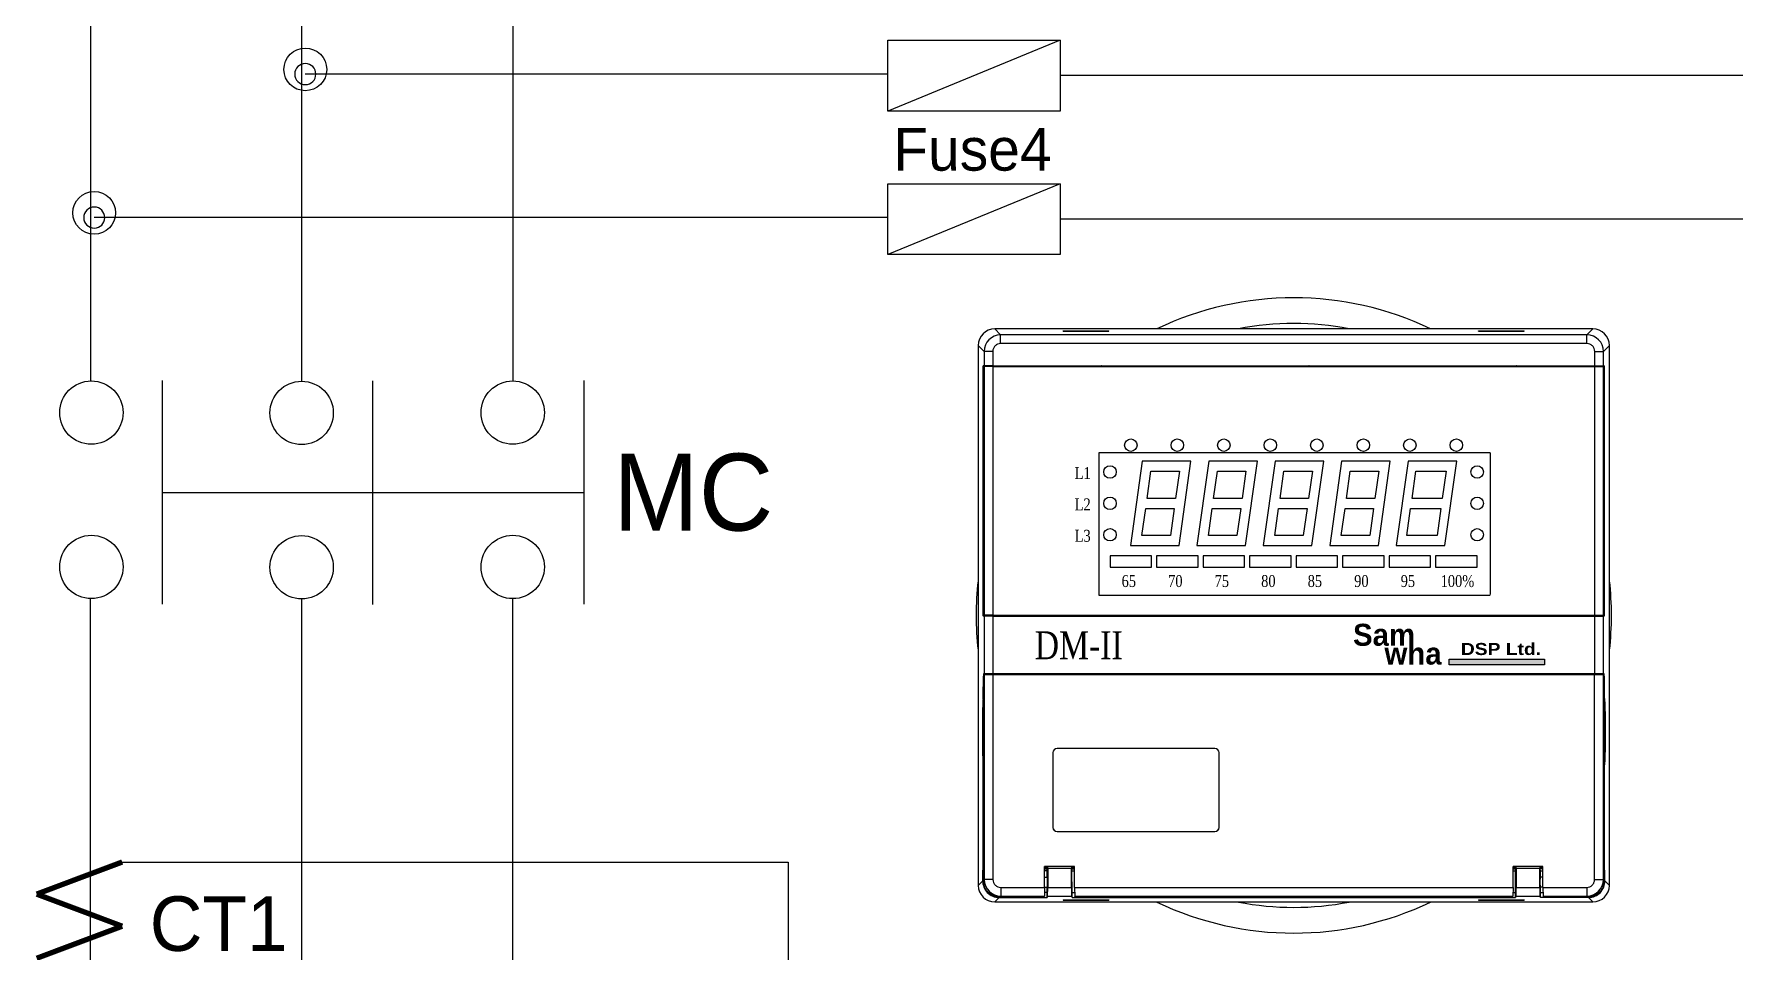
# Model space of a CAD drawing. Header units: millimetres. Extents: x 45 to 885, y 38 to 718.
# Drawn here: x 660.9 to 722.3, y 480.9 to 514 of the extents above; entities that cross this region are included whole.
import ezdxf
from ezdxf.enums import TextEntityAlignment as Align

# ---------------------------------------------------------------- set-up
doc = ezdxf.new("R2010")
doc.units = ezdxf.units.MM
for name, color, linetype in [('02___PRT_ALL_AXES', 7, 'Continuous'), ('4', 133, 'Continuous'), ('40', 4, 'Continuous'), ('ASHADE', 7, 'Continuous')]:
    doc.layers.add(name, color=color, linetype=linetype)
doc.styles.add('ghs', font='NGULIM.TTF')
doc.styles.add('SS', font='batang.ttc', dxfattribs={"width": 0.8})
doc.styles.get("Standard").update_dxf_attribs({"font": 'BareunDotumPro1.ttf'})

msp = doc.modelspace()

# ---------------------------------------------------------------- hatches: boundary and pattern name
msp.add_hatch(color=5).paths.add_polyline_path([(711.999, 491.233), (711.999, 491.428), (715.44, 491.428), (715.44, 491.233)])

# ---------------------------------------------------------------- linework, layer by layer
at = {"color": 7, "linetype": 'Continuous'}
for p, q in [((695.799, 503.15), (695.587, 503.362)), ((717.188, 503.362), (695.587, 503.362)), ((698.062, 503.28), (698.062, 503.3)), ((698.062, 503.3), (699.712, 503.3)), ((698.062, 503.28), (699.712, 503.28)), ((699.712, 503.28), (699.712, 503.3)), ((713.062, 503.28), (713.062, 503.3)), ((713.062, 503.3), (714.712, 503.3)), ((713.062, 503.28), (714.712, 503.28)), ((714.712, 503.28), (714.712, 503.3)), ((716.976, 503.15), (717.188, 503.362)), ((694.987, 502.763), (694.987, 483.261)), ((695.2, 502.551), (694.987, 502.763)), ((695.799, 502.834), (695.799, 503.15)), ((716.976, 503.15), (695.799, 503.15)), ((716.976, 502.834), (695.799, 502.834)), ((716.976, 502.834), (716.976, 503.15)), ((717.575, 502.551), (717.787, 502.763)), ((717.787, 483.261), (717.787, 502.763)), ((695.2, 502.032), (695.168, 502.027)), ((695.168, 492.997), (695.168, 502.027)), ((695.168, 502.027), (698.335, 502.027)), ((695.168, 502.012), (695.2, 502.007)), ((695.168, 502.012), (698.362, 502.012)), ((695.2, 502.551), (695.2, 502.032)), ((695.515, 502.551), (695.2, 502.551)), ((695.515, 502.035), (695.2, 502.032)), ((695.2, 502.007), (695.2, 493.017)), ((695.515, 502.004), (695.2, 502.007)), ((695.515, 502.551), (695.515, 502.035)), ((695.515, 502.035), (717.259, 502.035)), ((695.515, 502.004), (695.515, 493.02)), ((695.515, 502.004), (717.259, 502.004)), ((698.335, 502.027), (698.34, 502.029)), ((698.335, 502.027), (698.335, 502.012)), ((698.34, 502.029), (699.435, 502.029)), ((698.362, 502.027), (698.362, 502.012)), ((698.367, 502.027), (698.367, 502.01)), ((698.367, 502.01), (699.408, 502.01)), ((699.408, 502.01), (699.408, 502.027)), ((699.412, 502.012), (699.412, 502.027)), ((699.412, 502.012), (705.862, 502.012)), ((699.439, 502.027), (699.435, 502.029)), ((699.439, 502.027), (699.439, 502.012)), ((699.439, 502.027), (705.835, 502.027)), ((705.835, 502.027), (705.84, 502.029)), ((705.835, 502.027), (705.835, 502.012)), ((705.84, 502.029), (706.935, 502.029)), ((705.862, 502.027), (705.862, 502.012)), ((705.867, 502.027), (705.867, 502.01)), ((705.867, 502.01), (706.908, 502.01)), ((706.908, 502.01), (706.908, 502.029)), ((706.912, 502.012), (706.912, 502.027)), ((706.912, 502.012), (713.362, 502.012)), ((706.939, 502.027), (706.935, 502.029)), ((706.939, 502.027), (706.939, 502.012)), ((706.939, 502.027), (713.335, 502.027)), ((713.335, 502.027), (713.34, 502.029)), ((713.335, 502.027), (713.335, 502.012)), ((713.34, 502.029), (714.435, 502.029)), ((713.362, 502.027), (713.362, 502.012)), ((713.367, 502.027), (713.367, 502.01)), ((713.367, 502.01), (714.408, 502.01)), ((714.408, 502.01), (714.408, 502.029)), ((714.412, 502.012), (714.412, 502.027)), ((714.412, 502.012), (717.607, 502.012)), ((714.439, 502.027), (714.435, 502.029)), ((714.439, 502.027), (714.439, 502.012)), ((714.439, 502.027), (717.607, 502.027)), ((717.259, 502.035), (717.259, 502.551)), ((717.259, 502.551), (717.575, 502.551)), ((717.259, 502.035), (717.575, 502.032)), ((717.259, 502.004), (717.575, 502.007)), ((717.259, 493.02), (717.259, 502.004)), ((717.575, 502.032), (717.575, 502.551)), ((717.575, 502.032), (717.607, 502.027)), ((717.607, 502.012), (717.575, 502.007)), ((717.575, 493.017), (717.575, 502.007)), ((717.607, 492.997), (717.607, 502.027)), ((699.351, 498.891), (699.351, 493.837)), ((713.483, 498.891), (699.351, 498.891)), ((713.483, 498.891), (713.483, 493.765)), ((699.351, 493.747), (713.483, 493.747)), ((695.168, 493.012), (695.2, 493.017)), ((695.168, 493.012), (696.937, 493.012)), ((695.2, 492.992), (695.168, 492.997)), ((695.168, 492.997), (696.915, 492.997)), ((695.515, 493.02), (695.2, 493.017)), ((695.2, 492.992), (695.2, 490.912)), ((695.515, 492.989), (695.2, 492.992)), ((695.515, 493.02), (717.259, 493.02)), ((695.515, 492.989), (695.515, 490.912)), ((695.515, 492.989), (717.259, 492.989)), ((696.915, 492.997), (696.915, 493.012)), ((696.915, 492.997), (696.919, 492.995)), ((696.919, 492.995), (697.856, 492.995)), ((696.937, 493.012), (696.938, 492.995)), ((696.942, 493.014), (696.942, 492.997)), ((696.942, 493.014), (697.833, 493.014)), ((697.833, 492.997), (697.833, 493.014)), ((697.837, 493.012), (697.837, 492.995)), ((697.837, 493.012), (705.937, 493.012)), ((697.86, 492.997), (697.856, 492.995)), ((697.86, 492.997), (697.86, 493.012)), ((697.86, 492.997), (705.915, 492.997)), ((705.915, 492.997), (705.915, 493.012)), ((705.915, 492.997), (705.919, 492.995)), ((705.919, 492.995), (706.856, 492.995)), ((705.938, 492.995), (705.937, 493.012)), ((705.942, 493.014), (705.942, 492.995)), ((705.942, 493.014), (706.833, 493.014)), ((706.833, 492.997), (706.833, 493.014)), ((706.837, 493.012), (706.837, 492.995)), ((706.837, 493.012), (714.937, 493.012)), ((706.86, 492.997), (706.856, 492.995)), ((706.86, 492.997), (706.86, 493.012)), ((706.86, 492.997), (714.915, 492.997)), ((714.915, 492.997), (714.915, 493.012)), ((714.915, 492.997), (714.919, 492.995)), ((714.919, 492.995), (715.856, 492.995)), ((714.938, 492.995), (714.937, 493.012)), ((714.942, 493.014), (715.833, 493.014)), ((714.942, 493.014), (714.942, 492.995)), ((715.833, 492.997), (715.833, 493.014)), ((715.837, 493.012), (717.607, 493.012)), ((715.837, 492.995), (715.837, 493.012)), ((715.86, 492.997), (715.856, 492.995)), ((715.86, 492.997), (715.86, 493.012)), ((715.86, 492.997), (717.607, 492.997)), ((717.259, 493.02), (717.575, 493.017)), ((717.259, 492.989), (717.575, 492.992)), ((717.259, 490.912), (717.259, 492.989)), ((717.607, 493.012), (717.575, 493.017)), ((717.575, 492.992), (717.607, 492.997)), ((717.575, 490.912), (717.575, 492.992)), ((695.162, 490.012), (695.162, 490.432)), ((695.162, 490.432), (695.169, 490.432)), ((695.169, 490.422), (695.169, 483.436)), ((695.187, 490.912), (717.588, 490.912)), ((695.192, 490.872), (695.206, 490.877)), ((695.206, 490.877), (695.522, 490.882)), ((695.206, 490.877), (695.206, 483.473)), ((695.522, 490.882), (695.522, 483.473)), ((695.522, 490.882), (717.253, 490.882)), ((695.693, 490.904), (695.693, 490.882)), ((695.783, 490.912), (695.783, 490.882)), ((716.991, 490.882), (716.991, 490.912)), ((717.081, 490.882), (717.081, 490.904)), ((717.253, 490.882), (717.569, 490.877)), ((717.253, 483.473), (717.253, 490.882)), ((717.583, 490.872), (717.569, 490.877)), ((717.569, 483.473), (717.569, 490.877)), ((717.606, 490.432), (717.613, 490.432)), ((717.606, 483.436), (717.606, 490.422)), ((717.613, 490.012), (717.613, 490.432)), ((697.686, 488.057), (697.687, 488.056)), ((697.686, 488.057), (697.686, 485.354)), ((697.687, 488.056), (697.687, 485.356)), ((697.836, 488.207), (697.837, 488.206)), ((703.539, 488.207), (697.836, 488.207)), ((703.537, 488.206), (697.837, 488.206)), ((703.539, 488.207), (703.537, 488.206)), ((703.689, 488.057), (703.687, 488.056)), ((703.687, 485.356), (703.687, 488.056)), ((703.689, 485.354), (703.689, 488.057)), ((695.162, 483.86), (695.162, 487.612)), ((717.613, 483.86), (717.613, 487.612)), ((697.686, 485.354), (697.687, 485.356)), ((697.836, 485.204), (697.837, 485.206)), ((697.836, 485.204), (703.539, 485.204)), ((697.837, 485.206), (703.537, 485.206)), ((703.539, 485.204), (703.537, 485.206)), ((703.689, 485.354), (703.687, 485.356)), ((695.151, 483.425), (695.156, 483.787)), ((695.156, 483.787), (695.162, 483.86)), ((695.169, 483.787), (695.156, 483.787)), ((695.162, 483.86), (695.169, 483.86)), ((697.387, 483.19), (697.387, 483.948)), ((698.467, 483.948), (697.387, 483.948)), ((697.387, 483.902), (697.489, 483.902)), ((697.483, 483.888), (697.387, 483.888)), ((697.387, 483.86), (697.483, 483.86)), ((697.481, 483.787), (697.387, 483.787)), ((697.387, 483.558), (697.491, 483.558)), ((697.48, 483.558), (697.481, 483.787)), ((697.481, 483.787), (697.483, 483.86)), ((697.483, 483.888), (697.489, 483.902)), ((697.483, 483.86), (697.483, 483.888)), ((697.491, 483.948), (697.491, 483.874)), ((697.491, 483.874), (697.5, 483.865)), ((698.364, 483.874), (697.491, 483.874)), ((697.5, 483.865), (697.5, 483.19)), ((698.354, 483.865), (697.5, 483.865)), ((698.364, 483.874), (698.354, 483.865)), ((698.354, 483.19), (698.354, 483.865)), ((698.364, 483.874), (698.364, 483.948)), ((698.372, 483.888), (698.365, 483.902)), ((698.365, 483.902), (698.467, 483.902)), ((698.372, 483.888), (698.372, 483.86)), ((698.467, 483.888), (698.372, 483.888)), ((698.374, 483.787), (698.372, 483.86)), ((698.372, 483.86), (698.467, 483.86)), ((698.377, 483.004), (698.374, 483.787)), ((698.374, 483.787), (698.467, 483.787)), ((698.467, 483.19), (698.467, 483.948)), ((715.387, 483.948), (714.307, 483.948)), ((714.307, 483.19), (714.307, 483.948)), ((714.307, 483.902), (714.409, 483.902)), ((714.403, 483.888), (714.307, 483.888)), ((714.307, 483.86), (714.403, 483.86)), ((714.307, 483.787), (714.401, 483.787)), ((714.397, 483.004), (714.401, 483.787)), ((714.401, 483.787), (714.403, 483.86)), ((714.403, 483.888), (714.409, 483.902)), ((714.403, 483.86), (714.403, 483.888)), ((714.411, 483.948), (714.411, 483.874)), ((715.284, 483.874), (714.411, 483.874)), ((714.411, 483.874), (714.42, 483.865)), ((715.274, 483.865), (714.42, 483.865)), ((714.42, 483.865), (714.42, 483.19)), ((715.284, 483.874), (715.274, 483.865)), ((715.274, 483.19), (715.274, 483.865)), ((715.284, 483.874), (715.284, 483.948)), ((715.387, 483.558), (715.284, 483.558)), ((715.285, 483.902), (715.387, 483.902)), ((715.292, 483.888), (715.285, 483.902)), ((715.387, 483.888), (715.292, 483.888)), ((715.292, 483.888), (715.292, 483.86)), ((715.387, 483.86), (715.292, 483.86)), ((715.294, 483.787), (715.292, 483.86)), ((715.294, 483.787), (715.387, 483.787)), ((715.295, 483.558), (715.294, 483.787)), ((715.387, 483.19), (715.387, 483.948)), ((717.613, 483.86), (717.606, 483.86)), ((717.606, 483.787), (717.619, 483.787)), ((717.619, 483.787), (717.613, 483.86)), ((717.623, 483.425), (717.619, 483.787)), ((695.151, 483.425), (694.987, 483.261)), ((695.206, 483.473), (695.169, 483.436)), ((695.522, 483.473), (695.206, 483.473)), ((695.367, 483.004), (695.314, 483.004)), ((695.805, 483.19), (695.805, 482.874)), ((695.805, 483.19), (697.387, 483.19)), ((697.387, 483.19), (697.382, 482.874)), ((697.477, 483.004), (697.384, 483.004)), ((697.387, 483.198), (697.491, 483.198)), ((697.477, 483.004), (697.478, 483.198)), ((697.477, 482.821), (697.477, 483.004)), ((697.495, 482.874), (697.5, 483.19)), ((697.5, 483.19), (698.354, 483.19)), ((698.354, 483.19), (698.36, 482.874)), ((698.377, 483.004), (698.47, 483.004)), ((698.377, 482.821), (698.377, 483.004)), ((698.467, 483.19), (714.307, 483.19)), ((698.467, 483.19), (698.473, 482.874)), ((714.307, 483.19), (714.302, 482.874)), ((714.304, 483.004), (714.397, 483.004)), ((714.397, 482.821), (714.397, 483.004)), ((714.415, 482.874), (714.42, 483.19)), ((714.42, 483.19), (715.274, 483.19)), ((715.274, 483.19), (715.28, 482.874)), ((715.387, 483.198), (715.284, 483.198)), ((715.297, 483.004), (715.297, 483.198)), ((715.297, 483.004), (715.39, 483.004)), ((715.297, 482.821), (715.297, 483.004)), ((715.387, 483.19), (716.97, 483.19)), ((715.387, 483.19), (715.393, 482.874)), ((716.97, 483.19), (716.97, 482.874)), ((717.253, 483.473), (717.569, 483.473)), ((717.408, 483.004), (717.461, 483.004)), ((717.569, 483.473), (717.606, 483.436)), ((717.623, 483.425), (717.787, 483.261)), ((695.745, 482.821), (695.587, 482.662)), ((695.587, 482.662), (717.188, 482.662)), ((695.745, 482.821), (697.477, 482.821)), ((695.765, 482.861), (695.793, 482.862)), ((695.805, 482.874), (695.793, 482.862)), ((695.793, 482.862), (697.378, 482.862)), ((695.793, 482.861), (697.378, 482.861)), ((695.805, 482.874), (697.382, 482.874)), ((697.378, 482.862), (697.382, 482.874)), ((697.378, 482.862), (697.378, 482.862)), ((697.495, 482.874), (697.477, 482.821)), ((697.495, 482.874), (698.36, 482.874)), ((698.062, 482.744), (699.712, 482.744)), ((698.062, 482.744), (698.062, 482.724)), ((698.062, 482.724), (699.712, 482.724)), ((698.377, 482.821), (698.36, 482.874)), ((698.377, 482.821), (714.397, 482.821)), ((698.477, 482.862), (698.473, 482.874)), ((698.473, 482.874), (714.302, 482.874)), ((698.477, 482.862), (698.477, 482.862)), ((698.477, 482.862), (714.298, 482.862)), ((698.477, 482.861), (714.298, 482.861)), ((699.712, 482.744), (699.712, 482.724)), ((713.062, 482.744), (714.712, 482.744)), ((713.062, 482.744), (713.062, 482.724)), ((713.062, 482.724), (714.712, 482.724)), ((714.302, 482.874), (714.298, 482.862)), ((714.298, 482.862), (714.298, 482.862)), ((714.415, 482.874), (714.397, 482.821)), ((714.415, 482.874), (715.28, 482.874)), ((714.712, 482.744), (714.712, 482.724)), ((715.297, 482.821), (715.28, 482.874)), ((717.029, 482.821), (715.297, 482.821)), ((715.393, 482.874), (716.97, 482.874)), ((715.393, 482.874), (715.397, 482.862)), ((715.397, 482.862), (716.982, 482.862)), ((715.397, 482.862), (715.397, 482.862)), ((715.397, 482.861), (716.982, 482.861)), ((716.97, 482.874), (716.982, 482.862)), ((716.982, 482.862), (717.01, 482.861)), ((717.029, 482.821), (717.188, 482.662))]:
    msp.add_line(p, q, dxfattribs=at)
at = {"color": 0, "linetype": 'ByBlock', "lineweight": 25}
msp.add_line((665.517, 497.457), (680.738, 497.456), dxfattribs=at)
msp.add_line((699.351, 493.837), (699.351, 493.747))
at = {"color": 5}
for p, q in [((711.999, 491.428), (715.44, 491.428)), ((711.999, 491.233), (711.999, 491.428)), ((715.44, 491.233), (711.999, 491.233)), ((715.44, 491.428), (715.44, 491.233))]:
    msp.add_line(p, q, dxfattribs=at)
at = {"color": 7, "linetype": 'Continuous'}
for centre, radius, start, end in [((706.387, 493.012), 10.545, 79.07725, 100.92275), ((695.8, 502.55), 0.6, 90.08421, 179.91579), ((716.975, 502.55), 0.6, 0.08421, 89.91579), ((691.873, 488.824), 3.497, 19.4695, 19.85245), ((720.902, 488.824), 3.497, 160.14755, 160.5305), ((691.875, 488.799), 3.495, 340.14755, 340.53109), ((720.9, 488.799), 3.495, 199.46891, 199.85245), ((695.806, 483.474), 0.6, 180.08421, 269.91579), ((716.969, 483.474), 0.6, 270.08421, 359.91579), ((706.387, 493.012), 10.545, 259.07725, 280.92275)]:
    msp.add_arc(centre, radius, start, end, dxfattribs=at)
for centre, major_axis, ratio, start_param, end_param in [((695.588, 502.761), (0.425, -0.425), 0.997265, 2.357564, 3.925621), ((717.187, 502.761), (0.425, 0.425), 0.997265, -0.784029, 0.784029), ((695.187, 490.432), (0, 0.48), 0.052408, 0, 1.570796), ((695.193, 490.422), (0, 0.45), 0.052408, 6.300639, 7.853982), ((695.696, 490.432), (0, 0.48), 0.034921, 0.181959, 0.353779), ((717.078, 490.432), (0, 0.48), 0.034921, -0.353784, -0.181959), ((717.582, 490.422), (0, 0.45), 0.052408, -1.570796, -0.017453), ((717.588, 490.432), (0, 0.48), 0.052408, -1.570796, 0), ((697.836, 488.057), (0.106, -0.106), 0.999695, 2.356347, 3.926839), ((697.837, 488.056), (0.106, -0.106), 0.999695, 2.356347, 3.926839), ((703.537, 488.056), (-0.106, -0.106), 0.999695, 2.356347, 3.926839), ((703.539, 488.057), (0.106, 0.106), 0.999695, -0.785246, 0.785246), ((697.836, 485.354), (0.106, 0.106), 0.999695, 2.356347, 3.926839), ((697.837, 485.356), (0.106, 0.106), 0.999695, 2.356347, 3.926839), ((703.537, 485.356), (-0.106, 0.106), 0.999695, 2.356347, 3.926839), ((703.539, 485.354), (-0.106, 0.106), 0.999695, -3.926839, -2.356347), ((697.489, 483.992), (0, 0.09), 0.017455, -3.106686, -2.079977), ((697.491, 483.378), (0, 0.21), 0.017455, -3.679835, 0.538243), ((698.365, 483.992), (0, 0.09), 0.017455, -4.203208, -3.176499), ((714.409, 483.992), (0, 0.09), 0.017455, -3.106686, -2.079977), ((715.284, 483.378), (0, 0.21), 0.017455, -0.538243, 3.679835), ((715.285, 483.992), (0, 0.09), 0.017455, -4.203208, -3.176499), ((695.588, 483.263), (0.425, 0.425), 0.997265, -3.925621, -2.357564), ((695.752, 483.427), (0.263, 0.551), 0.980271, -4.272496, -3.506276), ((695.77, 483.438), (0.425, 0.425), 0.997265, 2.357564, 2.567165), ((695.747, 483.422), (0.425, 0.425), 0.997265, -3.159401, -2.357564), ((717.028, 483.422), (0.425, -0.425), 0.997265, -0.784029, 0.017808), ((717.187, 483.263), (0.425, -0.425), 0.997265, -0.784029, 0.784029), ((717.022, 483.427), (-0.263, 0.551), 0.980271, -2.776909, -2.010689), ((717.005, 483.438), (-0.425, 0.425), 0.997265, -2.567165, -2.357564)]:
    msp.add_ellipse(centre, major_axis=major_axis, ratio=ratio, start_param=start_param, end_param=end_param, dxfattribs=at)
for points, knots in [([(695.799, 502.834), (695.762, 502.834), (695.687, 502.819), (695.593, 502.756), (695.53, 502.662), (695.515, 502.587), (695.515, 502.551)], [0, 0, 0, 0, 0.250219, 0.500153, 0.75003, 1, 1, 1, 1]), ([(717.259, 502.551), (717.259, 502.587), (717.245, 502.662), (717.182, 502.756), (717.087, 502.819), (717.013, 502.834), (716.976, 502.834)], [0, 0, 0, 0, 0.250219, 0.500153, 0.75003, 1, 1, 1, 1]), ([(695.162, 490.012), (695.153, 489.826), (695.142, 489.426), (695.136, 488.812), (695.142, 488.198), (695.153, 487.798), (695.162, 487.612)], [0, 0, 0, 0, 0.232997, 0.500001, 0.767007, 1, 1, 1, 1]), ([(717.613, 490.012), (717.621, 489.826), (717.633, 489.426), (717.638, 488.812), (717.633, 488.198), (717.621, 487.798), (717.613, 487.612)], [0, 0, 0, 0, 0.232997, 0.500001, 0.767007, 1, 1, 1, 1]), ([(695.182, 483.311), (695.19, 483.274), (695.214, 483.202), (695.269, 483.105), (695.338, 483.026), (695.439, 482.944), (695.582, 482.878), (695.705, 482.861), (695.764, 482.861)], [0, 0, 0, 0, 0.145317, 0.284454, 0.415713, 0.540054, 0.774165, 1, 1, 1, 1]), ([(695.522, 483.473), (695.521, 483.437), (695.536, 483.362), (695.599, 483.268), (695.694, 483.205), (695.768, 483.19), (695.805, 483.19)], [0, 0, 0, 0, 0.250219, 0.500151, 0.750027, 1, 1, 1, 1]), ([(716.97, 483.19), (717.007, 483.19), (717.081, 483.205), (717.175, 483.268), (717.238, 483.362), (717.253, 483.437), (717.253, 483.473)], [0, 0, 0, 0, 0.250219, 0.500151, 0.750027, 1, 1, 1, 1]), ([(717.01, 482.861), (717.07, 482.861), (717.193, 482.878), (717.336, 482.944), (717.437, 483.026), (717.506, 483.105), (717.561, 483.202), (717.585, 483.274), (717.593, 483.311)], [0, 0, 0, 0, 0.225831, 0.459935, 0.584273, 0.715525, 0.854665, 1, 1, 1, 1])]:
    msp.add_open_spline(points, degree=3, knots=knots, dxfattribs=at)
at = {"layer": '02___PRT_ALL_AXES', "color": 7, "linetype": 'Continuous'}
for p, q in [((700.915, 498.586), (700.487, 495.538)), ((702.673, 498.586), (700.915, 498.586)), ((702.244, 495.538), (702.673, 498.586)), ((703.315, 498.586), (702.887, 495.538)), ((705.073, 498.586), (703.315, 498.586)), ((704.644, 495.538), (705.073, 498.586)), ((705.715, 498.586), (705.287, 495.538)), ((707.473, 498.586), (705.715, 498.586)), ((707.044, 495.538), (707.473, 498.586)), ((708.115, 498.586), (707.687, 495.538)), ((709.873, 498.586), (708.115, 498.586)), ((709.444, 495.538), (709.873, 498.586)), ((710.515, 498.586), (710.087, 495.538)), ((712.273, 498.586), (710.515, 498.586)), ((711.844, 495.538), (712.273, 498.586)), ((701.09, 497.242), (701.228, 498.226)), ((701.228, 498.226), (702.258, 498.226)), ((702.258, 498.226), (702.12, 497.242)), ((703.49, 497.242), (703.628, 498.226)), ((703.628, 498.226), (704.658, 498.226)), ((704.658, 498.226), (704.52, 497.242)), ((705.89, 497.242), (706.028, 498.226)), ((706.028, 498.226), (707.058, 498.226)), ((707.058, 498.226), (706.92, 497.242)), ((708.29, 497.242), (708.428, 498.226)), ((708.428, 498.226), (709.458, 498.226)), ((709.458, 498.226), (709.32, 497.242)), ((710.66, 497.242), (710.798, 498.226)), ((710.798, 498.226), (711.889, 498.226)), ((711.889, 498.226), (711.75, 497.242)), ((702.12, 497.242), (701.09, 497.242)), ((704.52, 497.242), (703.49, 497.242)), ((706.92, 497.242), (705.89, 497.242)), ((709.32, 497.242), (708.29, 497.242)), ((711.75, 497.242), (710.66, 497.242)), ((700.901, 495.898), (701.04, 496.882)), ((701.04, 496.882), (702.07, 496.882)), ((702.07, 496.882), (701.931, 495.898)), ((703.301, 495.898), (703.44, 496.882)), ((703.44, 496.882), (704.47, 496.882)), ((704.47, 496.882), (704.331, 495.898)), ((705.701, 495.898), (705.84, 496.882)), ((705.84, 496.882), (706.87, 496.882)), ((706.87, 496.882), (706.731, 495.898)), ((708.101, 495.898), (708.24, 496.882)), ((708.24, 496.882), (709.27, 496.882)), ((709.27, 496.882), (709.131, 495.898)), ((710.471, 495.898), (710.609, 496.882)), ((710.609, 496.882), (711.7, 496.882)), ((711.7, 496.882), (711.562, 495.898)), ((701.931, 495.898), (700.901, 495.898)), ((704.331, 495.898), (703.301, 495.898)), ((706.731, 495.898), (705.701, 495.898)), ((709.131, 495.898), (708.101, 495.898)), ((711.562, 495.898), (710.471, 495.898)), ((700.487, 495.538), (702.244, 495.538)), ((702.887, 495.538), (704.644, 495.538)), ((705.287, 495.538), (707.044, 495.538)), ((707.687, 495.538), (709.444, 495.538)), ((710.087, 495.538), (711.844, 495.538)), ((699.75, 495.172), (699.75, 494.752)), ((701.25, 495.172), (699.75, 495.172)), ((699.75, 494.752), (701.25, 494.752)), ((701.25, 494.752), (701.25, 495.172)), ((701.43, 495.172), (701.43, 494.752)), ((702.93, 495.172), (701.43, 495.172)), ((701.43, 494.752), (702.93, 494.752)), ((702.93, 494.752), (702.93, 495.172)), ((703.11, 495.172), (703.11, 494.752)), ((704.61, 495.172), (703.11, 495.172)), ((703.11, 494.752), (704.61, 494.752)), ((704.61, 494.752), (704.61, 495.172)), ((704.79, 495.172), (704.79, 494.752)), ((706.29, 495.172), (704.79, 495.172)), ((704.79, 494.752), (706.29, 494.752)), ((706.29, 494.752), (706.29, 495.172)), ((706.47, 495.172), (706.47, 494.752)), ((707.97, 495.172), (706.47, 495.172)), ((706.47, 494.752), (707.97, 494.752)), ((707.97, 494.752), (707.97, 495.172)), ((708.15, 495.172), (708.15, 494.752)), ((709.65, 495.172), (708.15, 495.172)), ((708.15, 494.752), (709.65, 494.752)), ((709.65, 494.752), (709.65, 495.172)), ((709.83, 495.172), (709.83, 494.752)), ((711.33, 495.172), (709.83, 495.172)), ((709.83, 494.752), (711.33, 494.752)), ((711.33, 494.752), (711.33, 495.172)), ((713.01, 495.172), (711.51, 495.172)), ((711.51, 495.172), (711.51, 494.752)), ((711.51, 494.752), (713.01, 494.752)), ((713.01, 494.752), (713.01, 495.172))]:
    msp.add_line(p, q, dxfattribs=at)
for centre in [(700.5, 499.162), (702.18, 499.162), (703.86, 499.162), (705.54, 499.162), (707.22, 499.162), (708.9, 499.162), (710.58, 499.162), (712.26, 499.162), (699.75, 498.196), (713.01, 498.196), (699.75, 497.062), (713.01, 497.062), (699.75, 495.928), (713.01, 495.928)]:
    msp.add_circle(centre, 0.225, dxfattribs=at)
for start, end in [(64.485, 115.515), (173.7303, 186.2697), (353.7303, 6.2697), (244.485, 295.515)]:
    msp.add_arc((706.387, 493.012), 11.475, start, end, dxfattribs=at)
at = {"layer": '4', "color": 0, "linetype": 'ByBlock', "lineweight": 25}
for centre in [(670.682, 512.74), (663.058, 507.556)]:
    msp.add_circle(centre, 0.772, dxfattribs=at)
at = {"layer": 'ASHADE', "color": 0, "linetype": 'ByBlock', "lineweight": 25, "ltscale": 2}
for p, q in [((662.919, 540.698), (662.919, 501.483)), ((670.55, 540.699), (670.55, 501.473)), ((678.175, 540.529), (678.175, 501.483)), ((697.948, 513.792), (691.724, 511.236)), ((691.724, 512.569), (670.682, 512.569)), ((697.948, 508.609), (691.724, 506.053)), ((691.724, 507.386), (663.058, 507.386)), ((724.371, 507.331), (697.948, 507.331)), ((665.517, 501.499), (665.517, 493.415)), ((673.113, 501.488), (673.113, 493.404)), ((680.738, 501.498), (680.738, 493.414)), ((670.55, 493.609), (670.55, 423.246)), ((688.124, 484.104), (688.124, 475.999))]:
    msp.add_line(p, q, dxfattribs=at)
at = {"layer": 'ASHADE', "color": 1, "linetype": 'ByBlock', "lineweight": 25, "ltscale": 2}
for p, q in [((740.173, 512.514), (697.948, 512.514)), ((733.625, 507.331), (697.948, 507.331))]:
    msp.add_line(p, q, dxfattribs=at)
at = {"layer": 'ASHADE', "color": 0, "linetype": 'ByBlock', "lineweight": 25}
for p, q in [((662.919, 445.492), (662.919, 493.62)), ((678.175, 445.396), (678.175, 493.619)), ((664.068, 484.104), (688.124, 484.104))]:
    msp.add_line(p, q, dxfattribs=at)
for points in [[(691.724, 513.792), (697.948, 513.792), (697.948, 511.236), (691.724, 511.236)], [(691.724, 508.609), (697.948, 508.609), (697.948, 506.053), (691.724, 506.053)]]:
    msp.add_lwpolyline(points, close=True, dxfattribs=at)
at = {"layer": 'ASHADE', "color": 0, "linetype": 'ByBlock', "lineweight": 25, "const_width": 0.193}
for points in [[(664.068, 484.104), (660.979, 482.945)], [(664.068, 481.786), (660.979, 482.945)], [(664.068, 481.786), (660.979, 480.627)]]:
    msp.add_lwpolyline(points, dxfattribs=at)
at = {"layer": 'ASHADE', "color": 0, "linetype": 'ByBlock', "lineweight": 25, "ltscale": 2}
for centre in [(662.954, 500.339), (670.55, 500.329), (678.175, 500.339), (662.954, 494.764), (670.55, 494.753), (678.175, 494.763)]:
    msp.add_circle(centre, 1.144, dxfattribs=at)
for centre, start, end in [((670.682, 512.569), 0, 180), ((670.682, 512.569), 180, 0), ((663.058, 507.386), 0, 180), ((663.058, 507.386), 180, 0)]:
    msp.add_arc(centre, 0.381, start, end, dxfattribs=at)

# ---------------------------------------------------------------- texts
at = {"color": 0, "style": 'SS', "width": 0.8}
msp.add_text('DM-II', height=1.008, dxfattribs=at).set_placement((697.029, 491.432))
at = {"color": 20, "insert": (708.527, 492.711), "char_height": 0.7938, "width": 2.85256, "attachment_point": 1}
msp.add_mtext('{\\fPump Demi Bold LET|b0|i0|c0|p2;Sam}', dxfattribs=at)
at = {"color": 5, "insert": (709.663, 492.032), "char_height": 0.7938, "width": 2.85256, "attachment_point": 1}
msp.add_mtext('{\\fPump Demi Bold LET|b0|i0|c0|p2;wha}', dxfattribs=at)
at = {"color": 0, "insert": (712.421, 492.018), "char_height": 0.4354, "width": 3.01923, "attachment_point": 1}
msp.add_mtext('{\\fArial Black|b0|i0|c0|p34;DSP Ltd.}', dxfattribs=at)
at = {"layer": '40', "color": 0, "style": 'SS', "width": 0.8}
for s, p in [('L1', (698.763, 497.943)), ('L2', (698.763, 496.809)), ('L3', (698.763, 495.675)), ('65', (700.429, 494.04)), ('70', (702.109, 494.04)), ('75', (703.789, 494.04)), ('80', (705.469, 494.04)), ('85', (707.149, 494.04)), ('90', (708.829, 494.04)), ('95', (710.509, 494.04)), ('100%%%', (712.299, 494.04))]:
    msp.add_text(s, height=0.4306, dxfattribs=at).set_placement(p, align=Align.CENTER)
at = {"layer": 'ASHADE', "color": 0, "linetype": 'ByBlock', "lineweight": 25, "ltscale": 2, "style": 'ghs'}
for s, height, p in [('Fuse4', 1.5378, (691.922, 509.081)), ('MC', 2.7804, (681.8, 496.078)), ('CT1', 1.9703, (665.063, 480.894))]:
    msp.add_text(s, height=height, dxfattribs=at).set_placement(p)

doc.saveas('drawing.dxf')
